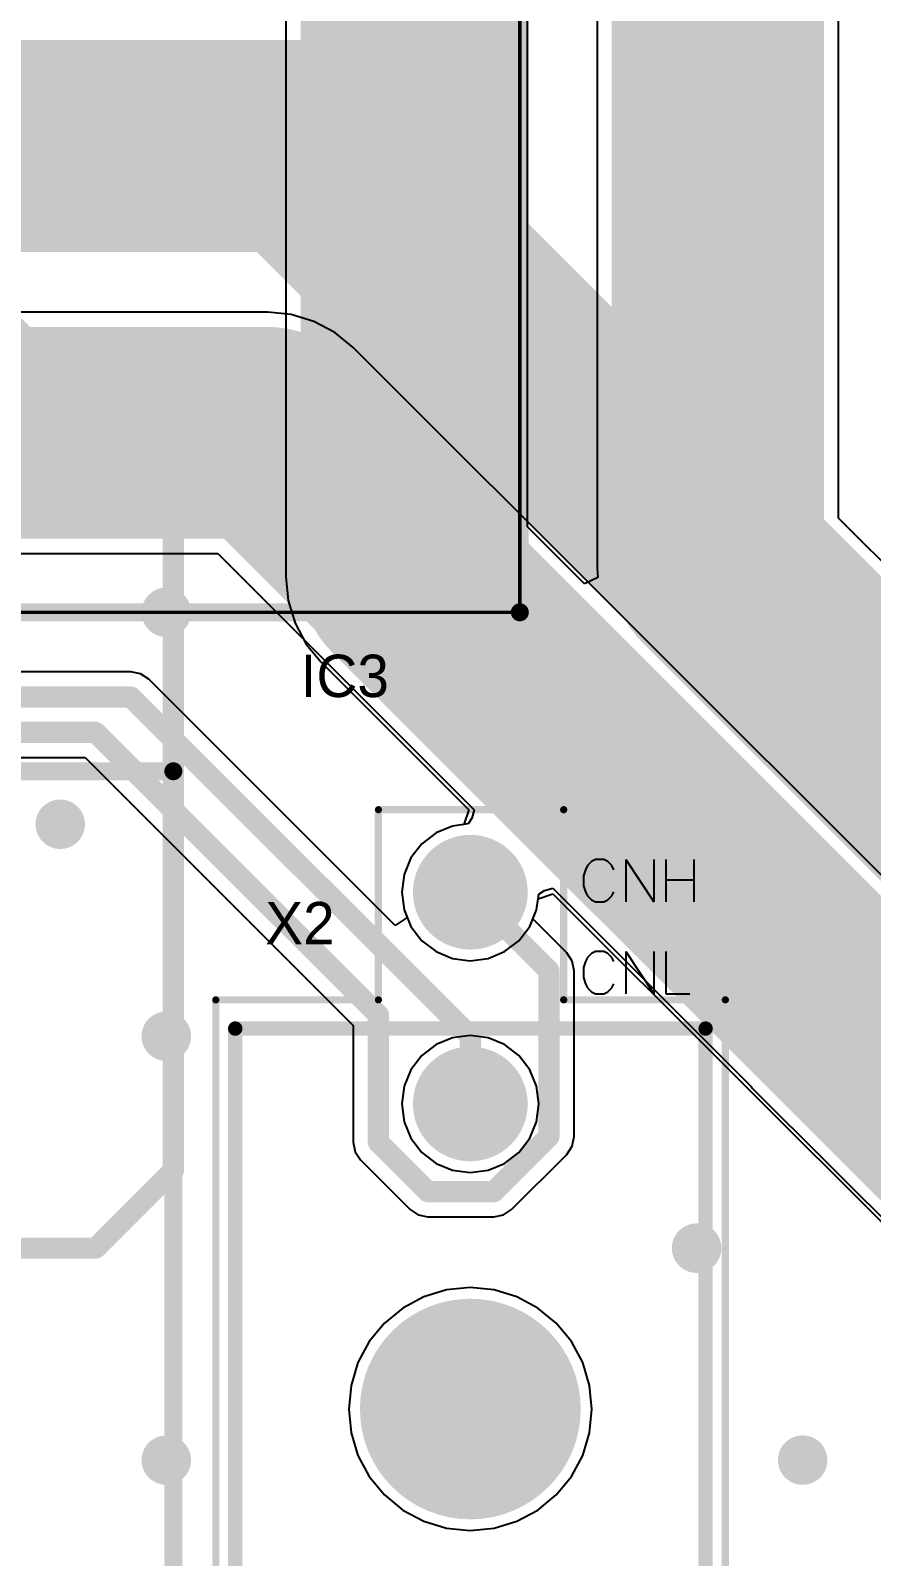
# Model space of a CAD drawing. Header units: millimetres. Extents: x 59 to 152, y 30 to 146.
# Drawn here: x 93.08 to 104.97, y 42.64 to 64.23 of the extents above; entities that cross this region are included whole.
import ezdxf

# ---------------------------------------------------------------- set-up
doc = ezdxf.new("R2010")
doc.units = ezdxf.units.MM
for name, color, linetype in [('BottomLayer', 5, 'Continuous'), ('BottomSolder', 6, 'Continuous'), ('Mechanical1', 6, 'Continuous'), ('Mechanical15', 56, 'Continuous'), ('Mechanical16', 56, 'Continuous'), ('Mechanical2', 216, 'Continuous'), ('MultiLayer', 9, 'Continuous'), ('PadHoleLayer', 156, 'Continuous'), ('TopLayer', 1, 'Continuous'), ('TopOverlay', 2, 'Continuous'), ('TopSolder', 216, 'Continuous'), ('ViaHoleLayer', 16, 'Continuous')]:
    doc.layers.add(name, color=color, linetype=linetype)

# ---------------------------------------------------------------- blocks, each defined once
blk = doc.blocks.new('DCDC_1_1_237')
at = {"layer": 'Mechanical1', "const_width": 0.05}
for points in [[(-12.7, 12.7), (-12.7, -12.7)], [(-12.7, -12.7), (12.7, -12.7)]]:
    blk.add_lwpolyline(points, dxfattribs=at)
at = {"layer": 'Mechanical1', "const_width": 0.025}
blk.add_lwpolyline([(-12.712, -12.7, 1), (-12.688, -12.7, 1)], format="xyb", close=True, dxfattribs=at)
blk.add_lwpolyline([(-12.712, -12.7, 1), (-12.688, -12.7, 1)], format="xyb", close=True, dxfattribs=at)
at = {"layer": 'Mechanical15', "const_width": 0.05}
for points in [[(-12.7, 12.7), (-12.7, -12.7)], [(-12.7, -12.7), (12.7, -12.7)]]:
    blk.add_lwpolyline(points, dxfattribs=at)
at = {"layer": 'Mechanical15', "const_width": 0.025}
blk.add_lwpolyline([(-12.712, -12.7, 1), (-12.688, -12.7, 1)], format="xyb", close=True, dxfattribs=at)
blk.add_lwpolyline([(-12.712, -12.7, 1), (-12.688, -12.7, 1)], format="xyb", close=True, dxfattribs=at)
at = {"layer": 'Mechanical2', "const_width": 0.05}
for points in [[(-12.7, 12.7), (-12.7, -12.7)], [(-12.7, -12.7), (12.7, -12.7)]]:
    blk.add_lwpolyline(points, dxfattribs=at)
at = {"layer": 'Mechanical2', "const_width": 0.025}
blk.add_lwpolyline([(-12.712, -12.7, 1), (-12.688, -12.7, 1)], format="xyb", close=True, dxfattribs=at)
blk.add_lwpolyline([(-12.712, -12.7, 1), (-12.688, -12.7, 1)], format="xyb", close=True, dxfattribs=at)
at = {"layer": 'TopOverlay', "const_width": 0.254}
for points in [[(-12.7, 12.7), (-12.7, -12.7)], [(-12.7, -12.7), (12.7, -12.7)]]:
    blk.add_lwpolyline(points, dxfattribs=at)
at = {"layer": 'TopOverlay', "const_width": 0.127}
blk.add_lwpolyline([(-12.764, -12.7, 1), (-12.636, -12.7, 1)], format="xyb", close=True, dxfattribs=at)
blk.add_lwpolyline([(-12.764, -12.7, 1), (-12.636, -12.7, 1)], format="xyb", close=True, dxfattribs=at)
blk = doc.blocks.new('M_____F___8_325')
at = {"layer": 'BottomLayer'}
for points, const_width in [([(-5, 0, 1), (-4, 0, 1)], 1), ([(-2, 0, 1), (-1, 0, 1)], 1), ([(1, 0, 1), (2, 0, 1)], 1), ([(4, 0, 1), (5, 0, 1)], 1), ([(-5, -3, 1), (-4, -3, 1)], 1), ([(-2, -3, 1), (-1, -3, 1)], 1), ([(1, -3, 1), (2, -3, 1)], 1), ([(4, -3, 1), (5, -3, 1)], 1), ([(-3.086, -7.4, 1), (-1.574, -7.4, 1)], 1.511), ([(1.614, -7.4, 1), (3.126, -7.4, 1)], 1.511)]:
    blk.add_lwpolyline(points, format="xyb", close=True, dxfattribs=dict(at, const_width=const_width))
at = {"layer": 'BottomSolder'}
for points, const_width in [([(-5.025, 0, 1), (-3.975, 0, 1)], 1.05), ([(-2.025, 0, 1), (-0.975, 0, 1)], 1.05), ([(0.975, 0, 1), (2.025, 0, 1)], 1.05), ([(3.975, 0, 1), (5.025, 0, 1)], 1.05), ([(-5.025, -3, 1), (-3.975, -3, 1)], 1.05), ([(-2.025, -3, 1), (-0.975, -3, 1)], 1.05), ([(0.975, -3, 1), (2.025, -3, 1)], 1.05), ([(3.975, -3, 1), (5.025, -3, 1)], 1.05), ([(-3.111, -7.4, 1), (-1.549, -7.4, 1)], 1.561), ([(1.589, -7.4, 1), (3.151, -7.4, 1)], 1.561)]:
    blk.add_lwpolyline(points, format="xyb", close=True, dxfattribs=dict(at, const_width=const_width))
at = {"layer": 'MultiLayer'}
for points, const_width in [([(-5, 0, 1), (-4, 0, 1)], 1), ([(-2, 0, 1), (-1, 0, 1)], 1), ([(1, 0, 1), (2, 0, 1)], 1), ([(4, 0, 1), (5, 0, 1)], 1), ([(-5, -3, 1), (-4, -3, 1)], 1), ([(-2, -3, 1), (-1, -3, 1)], 1), ([(1, -3, 1), (2, -3, 1)], 1), ([(4, -3, 1), (5, -3, 1)], 1), ([(-3.086, -7.4, 1), (-1.574, -7.4, 1)], 1.511), ([(1.614, -7.4, 1), (3.126, -7.4, 1)], 1.511)]:
    blk.add_lwpolyline(points, format="xyb", close=True, dxfattribs=dict(at, const_width=const_width))
at = {"layer": 'PadHoleLayer'}
for points, const_width in [([(-4.9, 0, 1), (-4.1, 0, 1)], 0.8), ([(-1.9, 0, 1), (-1.1, 0, 1)], 0.8), ([(1.1, 0, 1), (1.9, 0, 1)], 0.8), ([(4.1, 0, 1), (4.9, 0, 1)], 0.8), ([(-4.9, -3, 1), (-4.1, -3, 1)], 0.8), ([(-1.9, -3, 1), (-1.1, -3, 1)], 0.8), ([(1.1, -3, 1), (1.9, -3, 1)], 0.8), ([(4.1, -3, 1), (4.9, -3, 1)], 0.8), ([(-3.086, -7.4, 1), (-1.574, -7.4, 1)], 1.511), ([(1.614, -7.4, 1), (3.126, -7.4, 1)], 1.511)]:
    blk.add_lwpolyline(points, format="xyb", close=True, dxfattribs=dict(at, const_width=const_width))
at = {"layer": 'TopLayer'}
for points, const_width in [([(-5, 0, 1), (-4, 0, 1)], 1), ([(-2, 0, 1), (-1, 0, 1)], 1), ([(1, 0, 1), (2, 0, 1)], 1), ([(4, 0, 1), (5, 0, 1)], 1), ([(-5, -3, 1), (-4, -3, 1)], 1), ([(-2, -3, 1), (-1, -3, 1)], 1), ([(1, -3, 1), (2, -3, 1)], 1), ([(4, -3, 1), (5, -3, 1)], 1), ([(-3.086, -7.4, 1), (-1.574, -7.4, 1)], 1.511), ([(1.614, -7.4, 1), (3.126, -7.4, 1)], 1.511)]:
    blk.add_lwpolyline(points, format="xyb", close=True, dxfattribs=dict(at, const_width=const_width))
at = {"layer": 'TopOverlay', "const_width": 0.254}
for points in [[(-7.95, -12), (-7.95, 1.65)], [(-7.95, 1.65), (7.8, 1.65)], [(7.8, -12), (7.8, 1.65)], [(-4.55, -2.95), (-4.5, -3)], [(-2.33, -7.4), (-2.33, -6.38)], [(-2.34, -7.41), (-2.33, -7.4)], [(-7.95, -12), (-2.95, -12)], [(-2.95, -12), (2.05, -12)], [(2.05, -12), (7.8, -12)]]:
    blk.add_lwpolyline(points, dxfattribs=at)
at = {"layer": 'TopOverlay', "const_width": 0.127}
for points in [[(-8.013, 1.65, 1), (-7.886, 1.65, 1)], [(-8.013, 1.65, 1), (-7.886, 1.65, 1)], [(7.736, 1.65, 1), (7.863, 1.65, 1)], [(7.736, 1.65, 1), (7.863, 1.65, 1)], [(-4.614, -2.95, 1), (-4.487, -2.95, 1)], [(-4.564, -3, 1), (-4.437, -3, 1)], [(-2.394, -6.38, 1), (-2.267, -6.38, 1)], [(-2.404, -7.41, 1), (-2.277, -7.41, 1)], [(-2.394, -7.4, 1), (-2.267, -7.4, 1)], [(-2.394, -7.4, 1), (-2.267, -7.4, 1)], [(-8.013, -12, 1), (-7.886, -12, 1)], [(-8.013, -12, 1), (-7.886, -12, 1)], [(-3.013, -12, 1), (-2.886, -12, 1)], [(-3.013, -12, 1), (-2.886, -12, 1)], [(1.987, -12, 1), (2.114, -12, 1)], [(1.987, -12, 1), (2.114, -12, 1)], [(7.736, -12, 1), (7.863, -12, 1)], [(7.736, -12, 1), (7.863, -12, 1)]]:
    blk.add_lwpolyline(points, format="xyb", close=True, dxfattribs=at)
at = {"layer": 'TopSolder'}
for points, const_width in [([(-5.025, 0, 1), (-3.975, 0, 1)], 1.05), ([(-2.025, 0, 1), (-0.975, 0, 1)], 1.05), ([(0.975, 0, 1), (2.025, 0, 1)], 1.05), ([(3.975, 0, 1), (5.025, 0, 1)], 1.05), ([(-5.025, -3, 1), (-3.975, -3, 1)], 1.05), ([(-2.025, -3, 1), (-0.975, -3, 1)], 1.05), ([(0.975, -3, 1), (2.025, -3, 1)], 1.05), ([(3.975, -3, 1), (5.025, -3, 1)], 1.05), ([(-3.111, -7.4, 1), (-1.549, -7.4, 1)], 1.561), ([(1.589, -7.4, 1), (3.151, -7.4, 1)], 1.561)]:
    blk.add_lwpolyline(points, format="xyb", close=True, dxfattribs=dict(at, const_width=const_width))
blk = doc.blocks.new('43045_020X_327')
at = {"layer": 'BottomLayer'}
for points, const_width in [([(-0.381, 11.938, 1), (0.381, 11.938, 1)], 0.762), ([(-0.381, 8.941, 1), (0.381, 8.941, 1)], 0.762), ([(-0.756, 4.623, 1), (0.756, 4.623, 1)], 1.511)]:
    blk.add_lwpolyline(points, format="xyb", close=True, dxfattribs=dict(at, const_width=const_width))
at = {"layer": 'BottomSolder'}
for points, const_width in [([(-0.406, 11.938, 1), (0.406, 11.938, 1)], 0.812), ([(-0.406, 8.941, 1), (0.406, 8.941, 1)], 0.812), ([(-0.781, 4.623, 1), (0.781, 4.623, 1)], 1.561)]:
    blk.add_lwpolyline(points, format="xyb", close=True, dxfattribs=dict(at, const_width=const_width))
at = {"layer": 'Mechanical16', "const_width": 0.102}
for points in [[(-1.3, 13.106), (1.321, 13.106)], [(-1.3, 10.414), (-1.3, 13.106)], [(1.321, 10.414), (1.321, 13.106)], [(-3.6, 10.414), (-1.3, 10.414)], [(-3.6, -0.2), (-3.6, 10.414)], [(1.321, 10.414), (3.607, 10.414)], [(3.607, -0.2), (3.607, 10.414)], [(-3.6, -0.2), (3.607, -0.2)]]:
    blk.add_lwpolyline(points, dxfattribs=at)
at = {"layer": 'Mechanical16', "const_width": 0.0508}
for points in [[(-1.325, 13.106, 1), (-1.275, 13.106, 1)], [(-1.325, 13.106, 1), (-1.275, 13.106, 1)], [(1.295, 13.106, 1), (1.346, 13.106, 1)], [(1.295, 13.106, 1), (1.346, 13.106, 1)], [(-3.625, 10.414, 1), (-3.575, 10.414, 1)], [(-3.625, 10.414, 1), (-3.575, 10.414, 1)], [(-1.325, 10.414, 1), (-1.275, 10.414, 1)], [(-1.325, 10.414, 1), (-1.275, 10.414, 1)], [(1.295, 10.414, 1), (1.346, 10.414, 1)], [(1.295, 10.414, 1), (1.346, 10.414, 1)], [(3.581, 10.414, 1), (3.632, 10.414, 1)], [(3.581, 10.414, 1), (3.632, 10.414, 1)], [(-3.625, -0.2, 1), (-3.575, -0.2, 1)], [(-3.625, -0.2, 1), (-3.575, -0.2, 1)], [(3.581, -0.2, 1), (3.632, -0.2, 1)], [(3.581, -0.2, 1), (3.632, -0.2, 1)]]:
    blk.add_lwpolyline(points, format="xyb", close=True, dxfattribs=at)
at = {"layer": 'MultiLayer'}
for points, const_width in [([(-0.381, 11.938, 1), (0.381, 11.938, 1)], 0.762), ([(-0.381, 8.941, 1), (0.381, 8.941, 1)], 0.762), ([(-0.756, 4.623, 1), (0.756, 4.623, 1)], 1.511)]:
    blk.add_lwpolyline(points, format="xyb", close=True, dxfattribs=dict(at, const_width=const_width))
at = {"layer": 'PadHoleLayer'}
for points, const_width in [([(-0.254, 11.938, 1), (0.254, 11.938, 1)], 0.508), ([(-0.254, 8.941, 1), (0.254, 8.941, 1)], 0.508), ([(-0.756, 4.623, 1), (0.756, 4.623, 1)], 1.511)]:
    blk.add_lwpolyline(points, format="xyb", close=True, dxfattribs=dict(at, const_width=const_width))
at = {"layer": 'TopLayer'}
for points, const_width in [([(-0.381, 11.938, 1), (0.381, 11.938, 1)], 0.762), ([(-0.381, 8.941, 1), (0.381, 8.941, 1)], 0.762), ([(-0.756, 4.623, 1), (0.756, 4.623, 1)], 1.511)]:
    blk.add_lwpolyline(points, format="xyb", close=True, dxfattribs=dict(at, const_width=const_width))
at = {"layer": 'TopOverlay', "const_width": 0.203}
for points in [[(-3.325, 10.008), (3.327, 10.008)], [(-3.325, 0), (-3.325, 10.008)], [(3.327, 0), (3.327, 10.008)], [(-3.325, 0), (3.327, 0)]]:
    blk.add_lwpolyline(points, dxfattribs=at)
at = {"layer": 'TopOverlay', "const_width": 0.102}
for points in [[(-3.376, 10.008, 1), (-3.274, 10.008, 1)], [(-3.376, 10.008, 1), (-3.274, 10.008, 1)], [(3.277, 10.008, 1), (3.378, 10.008, 1)], [(3.277, 10.008, 1), (3.378, 10.008, 1)], [(-3.376, 0, 1), (-3.274, 0, 1)], [(-3.376, 0, 1), (-3.274, 0, 1)], [(3.277, 0, 1), (3.378, 0, 1)], [(3.277, 0, 1), (3.378, 0, 1)]]:
    blk.add_lwpolyline(points, format="xyb", close=True, dxfattribs=at)
at = {"layer": 'TopSolder'}
for points, const_width in [([(-0.406, 11.938, 1), (0.406, 11.938, 1)], 0.812), ([(-0.406, 8.941, 1), (0.406, 8.941, 1)], 0.812), ([(-0.781, 4.623, 1), (0.781, 4.623, 1)], 1.561)]:
    blk.add_lwpolyline(points, format="xyb", close=True, dxfattribs=dict(at, const_width=const_width))

msp = doc.modelspace()

# ---------------------------------------------------------------- linework, layer by layer
at = {"layer": 'BottomLayer'}
for p, q in [((104.508, 57.333), (104.508, 81.2)), ((101.092, 80.465), (101.092, 56.625)), ((100.108, 57.208), (100.108, 72.6)), ((96.692, 71.892), (96.692, 56.5)), ((108.975, 52.866), (104.508, 57.333)), ((100.913, 56.403), (100.108, 57.208)), ((101.092, 56.625), (101.105, 56.494)), ((96.692, 56.5), (96.725, 56.167)), ((101.105, 56.494), (100.913, 56.403)), ((96.725, 56.167), (96.822, 55.846)), ((96.822, 55.846), (96.98, 55.551)), ((96.98, 55.551), (97.192, 55.292)), ((97.192, 55.292), (99.279, 53.205)), ((99.279, 53.205), (99.206, 52.996)), ((99.049, 52.975), (98.815, 52.878)), ((99.206, 52.996), (99.049, 52.975)), ((98.614, 52.724), (98.46, 52.523)), ((98.815, 52.878), (98.614, 52.724)), ((98.46, 52.523), (98.363, 52.289)), ((98.363, 52.289), (98.33, 52.038)), ((98.33, 52.038), (98.363, 51.787)), ((100.237, 51.787), (100.258, 51.944)), ((100.258, 51.944), (100.467, 52.017)), ((100.467, 52.017), (106.292, 46.192)), ((98.363, 51.787), (98.46, 51.553)), ((100.14, 51.553), (100.237, 51.787)), ((98.46, 51.553), (98.614, 51.352)), ((99.986, 51.352), (100.14, 51.553)), ((98.614, 51.352), (98.815, 51.198)), ((98.815, 51.198), (99.049, 51.101)), ((99.551, 51.101), (99.785, 51.198)), ((99.785, 51.198), (99.986, 51.352)), ((99.049, 51.101), (99.3, 51.068)), ((99.3, 51.068), (99.551, 51.101)), ((99.049, 49.978), (98.815, 49.881)), ((99.3, 50.011), (99.049, 49.978)), ((99.551, 49.978), (99.3, 50.011)), ((99.785, 49.881), (99.551, 49.978)), ((98.614, 49.727), (98.46, 49.526)), ((98.815, 49.881), (98.614, 49.727)), ((99.986, 49.727), (99.785, 49.881)), ((100.14, 49.526), (99.986, 49.727)), ((98.46, 49.526), (98.363, 49.292)), ((100.237, 49.292), (100.14, 49.526)), ((98.363, 49.292), (98.33, 49.041)), ((100.27, 49.041), (100.237, 49.292)), ((98.33, 49.041), (98.363, 48.79)), ((100.237, 48.79), (100.27, 49.041)), ((98.363, 48.79), (98.46, 48.556)), ((100.14, 48.556), (100.237, 48.79)), ((98.46, 48.556), (98.614, 48.355)), ((99.986, 48.355), (100.14, 48.556)), ((98.614, 48.355), (98.815, 48.2)), ((98.815, 48.2), (99.049, 48.104)), ((99.551, 48.104), (99.785, 48.2)), ((99.785, 48.2), (99.986, 48.355)), ((99.049, 48.104), (99.3, 48.071)), ((99.3, 48.071), (99.551, 48.104)), ((99.3, 46.442), (98.965, 46.409)), ((99.635, 46.409), (99.3, 46.442)), ((98.642, 46.311), (98.345, 46.153)), ((98.965, 46.409), (98.642, 46.311)), ((99.958, 46.311), (99.635, 46.409)), ((100.255, 46.153), (99.958, 46.311)), ((98.345, 46.153), (98.084, 45.939)), ((100.516, 45.939), (100.255, 46.153)), ((98.084, 45.939), (97.87, 45.678)), ((100.73, 45.678), (100.516, 45.939)), ((97.87, 45.678), (97.711, 45.381)), ((100.889, 45.381), (100.73, 45.678)), ((97.711, 45.381), (97.613, 45.058)), ((100.987, 45.058), (100.889, 45.381)), ((97.613, 45.058), (97.58, 44.723)), ((101.02, 44.723), (100.987, 45.058)), ((97.58, 44.723), (97.613, 44.387)), ((100.987, 44.387), (101.02, 44.723)), ((97.613, 44.387), (97.711, 44.065)), ((100.889, 44.065), (100.987, 44.387)), ((97.711, 44.065), (97.87, 43.767)), ((100.73, 43.767), (100.889, 44.065)), ((97.87, 43.767), (98.084, 43.507)), ((100.516, 43.507), (100.73, 43.767)), ((98.084, 43.507), (98.345, 43.293)), ((100.255, 43.293), (100.516, 43.507)), ((98.345, 43.293), (98.642, 43.134)), ((99.958, 43.134), (100.255, 43.293)), ((98.642, 43.134), (98.965, 43.036)), ((98.965, 43.036), (99.3, 43.003)), ((99.3, 43.003), (99.635, 43.036)), ((99.635, 43.036), (99.958, 43.134))]:
    msp.add_line(p, q, dxfattribs=at)
for points, const_width in [([(102.8, 56.625), (102.8, 81.2)], 3), ([(98.4, 56.5), (98.4, 72.6)], 3), ([(90.26, 62.64), (95.1, 57.8)], 0.3), ([(102.8, 56.625), (109.125, 50.3)], 3), ([(95.1, 48.1), (95.1, 57.8)], 0.3), ([(98.4, 56.5), (108, 46.9)], 3), ([(94, 47), (95.1, 48.1)], 0.3), ([(71.6, 47), (94, 47)], 0.3)]:
    msp.add_lwpolyline(points, dxfattribs=dict(at, const_width=const_width))
for points, const_width in [([(94.85, 62, 1), (95.15, 62, 1)], 0.3), ([(102.05, 56.625, 1), (103.55, 56.625, 1)], 1.5), ([(102.05, 56.625, 1), (103.55, 56.625, 1)], 1.5), ([(95.025, 57.8, 1), (95.175, 57.8, 1)], 0.15), ([(95.025, 57.8, 1), (95.175, 57.8, 1)], 0.15), ([(97.65, 56.5, 1), (99.15, 56.5, 1)], 1.5), ([(97.65, 56.5, 1), (99.15, 56.5, 1)], 1.5), ([(94.85, 56, 1), (95.15, 56, 1)], 0.3), ([(93.35, 53, 1), (93.65, 53, 1)], 0.3), ([(94.85, 50, 1), (95.15, 50, 1)], 0.3), ([(95.025, 48.1, 1), (95.175, 48.1, 1)], 0.15), ([(95.025, 48.1, 1), (95.175, 48.1, 1)], 0.15), ([(102.35, 47, 1), (102.65, 47, 1)], 0.3), ([(93.925, 47, 1), (94.075, 47, 1)], 0.15), ([(93.925, 47, 1), (94.075, 47, 1)], 0.15), ([(94.85, 44, 1), (95.15, 44, 1)], 0.3), ([(103.85, 44, 1), (104.15, 44, 1)], 0.3)]:
    msp.add_lwpolyline(points, format="xyb", close=True, dxfattribs=dict(at, const_width=const_width))
at = {"layer": 'BottomSolder', "const_width": 0.35}
for points in [[(94.825, 62, 1), (95.175, 62, 1)], [(94.825, 56, 1), (95.175, 56, 1)], [(93.325, 53, 1), (93.675, 53, 1)], [(94.825, 50, 1), (95.175, 50, 1)], [(102.325, 47, 1), (102.675, 47, 1)], [(94.825, 44, 1), (95.175, 44, 1)], [(103.825, 44, 1), (104.175, 44, 1)]]:
    msp.add_lwpolyline(points, format="xyb", close=True, dxfattribs=at)
at = {"layer": 'MultiLayer', "const_width": 0.3}
for points in [[(94.85, 62, 1), (95.15, 62, 1)], [(94.85, 56, 1), (95.15, 56, 1)], [(93.35, 53, 1), (93.65, 53, 1)], [(94.85, 50, 1), (95.15, 50, 1)], [(102.35, 47, 1), (102.65, 47, 1)], [(94.85, 44, 1), (95.15, 44, 1)], [(103.85, 44, 1), (104.15, 44, 1)]]:
    msp.add_lwpolyline(points, format="xyb", close=True, dxfattribs=at)
at = {"layer": 'TopLayer'}
for p, q in [((96.435, 60.248), (90.54, 60.248)), ((96.768, 60.215), (96.435, 60.248)), ((97.088, 60.118), (96.768, 60.215)), ((97.384, 59.96), (97.088, 60.118)), ((97.642, 59.748), (97.384, 59.96)), ((105.708, 51.682), (97.642, 59.748)), ((90.54, 56.832), (95.727, 56.832)), ((95.727, 56.832), (99.356, 53.203)), ((94.5, 55.157), (77.548, 55.157)), ((94.637, 55.13), (94.5, 55.157)), ((94.752, 55.052), (94.637, 55.13)), ((98.237, 51.568), (94.752, 55.052)), ((77, 53.943), (93.852, 53.943)), ((93.852, 53.943), (97.643, 50.152)), ((99.356, 53.203), (99.322, 53.085)), ((99.049, 52.975), (98.815, 52.878)), ((99.271, 53.005), (99.049, 52.975)), ((99.322, 53.085), (99.271, 53.005)), ((98.614, 52.724), (98.46, 52.523)), ((98.815, 52.878), (98.614, 52.724)), ((98.46, 52.523), (98.363, 52.289)), ((98.363, 52.289), (98.33, 52.038)), ((100.267, 52.009), (100.347, 52.06)), ((100.347, 52.06), (100.465, 52.094)), ((100.465, 52.094), (103.273, 49.286)), ((98.33, 52.038), (98.363, 51.787)), ((100.237, 51.787), (100.267, 52.009)), ((98.407, 51.681), (98.237, 51.568)), ((98.363, 51.787), (98.407, 51.681)), ((100.184, 51.659), (100.237, 51.787)), ((100.664, 51.178), (100.184, 51.659)), ((100.742, 51.063), (100.664, 51.178)), ((100.769, 50.926), (100.742, 51.063)), ((100.769, 48.58), (100.769, 50.926)), ((97.643, 50.152), (97.643, 48.5)), ((103.273, 49.286), (103.292, 49.262)), ((103.292, 49.262), (105.692, 46.863)), ((97.643, 48.5), (97.67, 48.363)), ((100.664, 48.328), (100.742, 48.444)), ((100.742, 48.444), (100.769, 48.58)), ((97.67, 48.363), (97.748, 48.248)), ((97.748, 48.248), (98.448, 47.548)), ((99.884, 47.548), (100.664, 48.328)), ((98.448, 47.548), (98.563, 47.47)), ((99.768, 47.47), (99.884, 47.548)), ((98.563, 47.47), (98.7, 47.443)), ((98.7, 47.443), (99.632, 47.443)), ((99.632, 47.443), (99.768, 47.47)), ((99.3, 46.442), (98.965, 46.409)), ((99.635, 46.409), (99.3, 46.442)), ((98.642, 46.311), (98.345, 46.153)), ((98.965, 46.409), (98.642, 46.311)), ((99.958, 46.311), (99.635, 46.409)), ((100.255, 46.153), (99.958, 46.311)), ((98.345, 46.153), (98.084, 45.939)), ((100.516, 45.939), (100.255, 46.153)), ((98.084, 45.939), (97.87, 45.678)), ((100.73, 45.678), (100.516, 45.939)), ((97.87, 45.678), (97.711, 45.381)), ((100.889, 45.381), (100.73, 45.678)), ((97.711, 45.381), (97.613, 45.058)), ((100.987, 45.058), (100.889, 45.381)), ((97.613, 45.058), (97.58, 44.723)), ((101.02, 44.723), (100.987, 45.058)), ((97.58, 44.723), (97.613, 44.387)), ((100.987, 44.387), (101.02, 44.723)), ((97.613, 44.387), (97.711, 44.065)), ((100.889, 44.065), (100.987, 44.387)), ((97.711, 44.065), (97.87, 43.767)), ((100.73, 43.767), (100.889, 44.065)), ((97.87, 43.767), (98.084, 43.507)), ((100.516, 43.507), (100.73, 43.767)), ((98.084, 43.507), (98.345, 43.293)), ((100.255, 43.293), (100.516, 43.507)), ((98.345, 43.293), (98.642, 43.134)), ((99.958, 43.134), (100.255, 43.293)), ((98.642, 43.134), (98.965, 43.036)), ((98.965, 43.036), (99.3, 43.003)), ((99.3, 43.003), (99.635, 43.036)), ((99.635, 43.036), (99.958, 43.134))]:
    msp.add_line(p, q, dxfattribs=at)
for points, const_width in [([(88.82, 62.6), (96.9, 62.6)], 3), ([(96.9, 62.6), (107.7, 51.8)], 3), ([(90.54, 58.54), (96.435, 58.54)], 3), ([(96.435, 58.54), (104.5, 50.475)], 3), ([(77.4, 54.8), (94.5, 54.8)], 0.3), ([(94.5, 54.8), (99.3, 50)], 0.3), ([(77, 54.3), (94, 54.3)], 0.3), ([(94, 54.3), (98, 50.3)], 0.3), ([(99.3, 52.038), (100.412, 50.926)], 0.3), ([(104.5, 50.47), (104.5, 50.475)], 3), ([(104.5, 50.47), (107.4, 47.57)], 3), ([(100.412, 48.58), (100.412, 50.926)], 0.3), ([(98, 48.5), (98, 50.3)], 0.3), ([(99.3, 49.041), (99.3, 50)], 0.3), ([(98, 48.5), (98.7, 47.8)], 0.3), ([(99.632, 47.8), (100.412, 48.58)], 0.3), ([(98.7, 47.8), (99.632, 47.8)], 0.3)]:
    msp.add_lwpolyline(points, dxfattribs=dict(at, const_width=const_width))
for points, const_width in [([(96.15, 62.6, 1), (97.65, 62.6, 1)], 1.5), ([(96.15, 62.6, 1), (97.65, 62.6, 1)], 1.5), ([(94.85, 62, 1), (95.15, 62, 1)], 0.3), ([(95.685, 58.54, 1), (97.185, 58.54, 1)], 1.5), ([(95.685, 58.54, 1), (97.185, 58.54, 1)], 1.5), ([(94.85, 56, 1), (95.15, 56, 1)], 0.3), ([(94.425, 54.8, 1), (94.575, 54.8, 1)], 0.15), ([(94.425, 54.8, 1), (94.575, 54.8, 1)], 0.15), ([(93.925, 54.3, 1), (94.075, 54.3, 1)], 0.15), ([(93.925, 54.3, 1), (94.075, 54.3, 1)], 0.15), ([(93.35, 53, 1), (93.65, 53, 1)], 0.3), ([(99.225, 52.038, 1), (99.375, 52.038, 1)], 0.15), ([(103.75, 50.475, 1), (105.25, 50.475, 1)], 1.5), ([(103.75, 50.475, 1), (105.25, 50.475, 1)], 1.5), ([(103.75, 50.47, 1), (105.25, 50.47, 1)], 1.5), ([(103.75, 50.47, 1), (105.25, 50.47, 1)], 1.5), ([(100.337, 50.926, 1), (100.487, 50.926, 1)], 0.15), ([(100.337, 50.926, 1), (100.487, 50.926, 1)], 0.15), ([(97.925, 50.3, 1), (98.075, 50.3, 1)], 0.15), ([(97.925, 50.3, 1), (98.075, 50.3, 1)], 0.15), ([(94.85, 50, 1), (95.15, 50, 1)], 0.3), ([(99.225, 50, 1), (99.375, 50, 1)], 0.15), ([(99.225, 50, 1), (99.375, 50, 1)], 0.15), ([(99.225, 49.041, 1), (99.375, 49.041, 1)], 0.15), ([(97.925, 48.5, 1), (98.075, 48.5, 1)], 0.15), ([(97.925, 48.5, 1), (98.075, 48.5, 1)], 0.15), ([(100.337, 48.58, 1), (100.487, 48.58, 1)], 0.15), ([(100.337, 48.58, 1), (100.487, 48.58, 1)], 0.15), ([(98.625, 47.8, 1), (98.775, 47.8, 1)], 0.15), ([(98.625, 47.8, 1), (98.775, 47.8, 1)], 0.15), ([(99.557, 47.8, 1), (99.707, 47.8, 1)], 0.15), ([(99.557, 47.8, 1), (99.707, 47.8, 1)], 0.15), ([(102.35, 47, 1), (102.65, 47, 1)], 0.3), ([(94.85, 44, 1), (95.15, 44, 1)], 0.3), ([(103.85, 44, 1), (104.15, 44, 1)], 0.3)]:
    msp.add_lwpolyline(points, format="xyb", close=True, dxfattribs=dict(at, const_width=const_width))
at = {"layer": 'TopOverlay'}
for p, q in [((101.071, 52.5), (101.014, 52.471)), ((101.186, 52.5), (101.071, 52.5)), ((101.243, 52.471), (101.186, 52.5)), ((101.497, 52.5), (101.497, 51.9)), ((101.497, 52.5), (101.897, 51.9)), ((101.897, 52.5), (101.897, 51.9)), ((102.063, 52.5), (102.063, 51.9)), ((102.463, 52.5), (102.463, 51.9)), ((100.929, 52.357), (100.9, 52.271)), ((100.9, 52.271), (100.9, 52.129)), ((100.957, 52.414), (100.929, 52.357)), ((101.014, 52.471), (100.957, 52.414)), ((101.3, 52.414), (101.243, 52.471)), ((101.328, 52.357), (101.3, 52.414)), ((100.9, 52.129), (100.929, 52.043)), ((102.063, 52.214), (102.463, 52.214)), ((100.929, 52.043), (100.957, 51.986)), ((100.957, 51.986), (101.014, 51.929)), ((101.014, 51.929), (101.071, 51.9)), ((101.071, 51.9), (101.186, 51.9)), ((101.186, 51.9), (101.243, 51.929)), ((101.243, 51.929), (101.3, 51.986)), ((101.3, 51.986), (101.328, 52.043)), ((101.071, 51.2), (101.014, 51.171)), ((101.186, 51.2), (101.071, 51.2)), ((101.243, 51.171), (101.186, 51.2)), ((101.497, 51.2), (101.497, 50.6)), ((101.497, 51.2), (101.897, 50.6)), ((101.897, 51.2), (101.897, 50.6)), ((102.063, 51.2), (102.063, 50.6)), ((100.929, 51.057), (100.9, 50.971)), ((100.9, 50.971), (100.9, 50.829)), ((100.957, 51.114), (100.929, 51.057)), ((101.014, 51.171), (100.957, 51.114)), ((101.3, 51.114), (101.243, 51.171)), ((101.328, 51.057), (101.3, 51.114)), ((100.9, 50.829), (100.929, 50.743)), ((100.929, 50.743), (100.957, 50.686)), ((100.957, 50.686), (101.014, 50.629)), ((101.014, 50.629), (101.071, 50.6)), ((101.071, 50.6), (101.186, 50.6)), ((101.186, 50.6), (101.243, 50.629)), ((101.243, 50.629), (101.3, 50.686)), ((101.3, 50.686), (101.328, 50.743)), ((102.063, 50.6), (102.405, 50.6))]:
    msp.add_line(p, q, dxfattribs=at)
at = {"layer": 'TopSolder', "const_width": 0.35}
for points in [[(94.825, 62, 1), (95.175, 62, 1)], [(94.825, 56, 1), (95.175, 56, 1)], [(93.325, 53, 1), (93.675, 53, 1)], [(94.825, 50, 1), (95.175, 50, 1)], [(102.325, 47, 1), (102.675, 47, 1)], [(94.825, 44, 1), (95.175, 44, 1)], [(103.825, 44, 1), (104.175, 44, 1)]]:
    msp.add_lwpolyline(points, format="xyb", close=True, dxfattribs=at)
at = {"layer": 'ViaHoleLayer', "const_width": 0.15}
for points in [[(94.925, 62, 1), (95.075, 62, 1)], [(94.925, 56, 1), (95.075, 56, 1)], [(93.425, 53, 1), (93.575, 53, 1)], [(94.925, 50, 1), (95.075, 50, 1)], [(102.425, 47, 1), (102.575, 47, 1)], [(94.925, 44, 1), (95.075, 44, 1)], [(103.925, 44, 1), (104.075, 44, 1)]]:
    msp.add_lwpolyline(points, format="xyb", close=True, dxfattribs=at)

# ---------------------------------------------------------------- block references
for name, p, rotation in [('DCDC_1_1_237', (87.3, 68.7), 90), ('M_____F___8_325', (87.3, 52.1), 360)]:
    msp.add_blockref(name, p, dxfattribs=dict(rotation=rotation))
msp.add_blockref('43045_020X_327', (99.3, 40.1))

# ---------------------------------------------------------------- texts
at = {"layer": 'TopOverlay'}
for s, p in [('IC3', (96.9, 54.8)), ('X2', (96.4, 51.3))]:
    msp.add_text(s, height=0.6, dxfattribs=at).set_placement(p)

doc.saveas('drawing.dxf')
